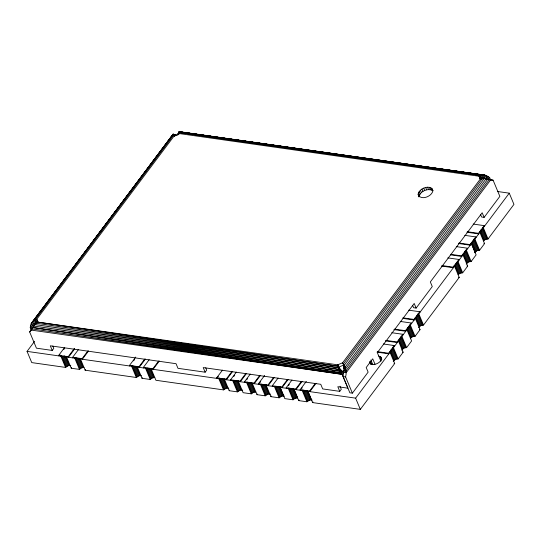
<?xml version="1.0" encoding="UTF-8"?>
<svg xmlns="http://www.w3.org/2000/svg" width="541" height="541" viewBox="0 0 541 541"><rect width="100%" height="100%" fill="white"/><g stroke="black" fill="none" stroke-linecap="round" stroke-linejoin="round"><path stroke-width="0.81" d="M490.93 180.633L489.659 177.563L486.345 175.507L484.526 175.088L179.206 131.625L179.287 133.566L174.405 135.602L36.761 319.258C33.028 320.286 30.249 323.802 30.242 327.69L31.209 329.996M480.624 214.703L481.591 217.015L484.121 217.374L499.864 196.363L493.088 180.167L484.168 178.591L344.245 365.303L343.082 376.597L349.858 392.793L352.387 393.151L368.13 372.14L366.196 367.515L372.729 358.805L375.001 364.242M487.529 179.321L484.479 178.226L484.526 175.088L179.206 131.869L178.99 134.019L179.159 131.794L478.832 174.432L385.341 161.137M178.99 133.958L179.206 131.625M352.387 393.151L345.611 376.955C346.93 372.059 345.787 366.724 342.602 362.795L480.239 179.139L484.168 178.591M418.119 194.226C418.944 188.261 430.771 183.812 432.908 190.655C432.083 196.62 420.256 201.069 418.119 194.226L419.086 196.539C420.31 191.014 428.195 187.713 432.969 190.763L432.002 188.451M488.117 179.619L488.063 176.339L486.345 178.726L481.334 178.016L486.345 178.726L486.345 175.507L480.503 174.675L486.345 175.507L484.479 178.226L480.016 178.557L480.827 175.48L484.526 175.088M32.994 327.4L35.49 322.984L34.475 324.329L31.108 323.91L173.262 134.236L176.238 135.575L173.113 134.161L32.088 322.335L34.475 324.329L37.735 321.577L36.761 319.258L36.768 322.166L34.976 319.981L173.742 134.824L173.113 134.161L33.393 321.016L34.475 324.329M344.245 365.303L343.772 366.697L343.941 368.631L345.658 368.779L487.867 179.024M178.111 134.79L179.159 131.794L177.509 134.831M178.327 134.188L178.99 132.369L177.495 134.75M84.024 367.488L81.508 367.88L79.453 369.388L71.236 368.225L71.588 367.61M141.573 375.772L139.24 375.691L136.325 377.49L85.14 370.2L85.492 369.591M137.313 367.075L137.664 366.467M154.794 377.564L152.278 377.956L150.222 379.464L142.013 378.294L142.357 377.686M151.216 369.05L151.568 368.441M224.515 379.484L224.867 378.876M242.672 390.162L240.346 390.081L237.425 391.88L229.208 390.71L229.56 390.102M238.419 381.466L238.77 380.857M270.48 394.118L268.147 394.044L265.225 395.836L257.016 394.666L257.36 394.058M266.219 385.422L266.571 384.813M284.377 396.1L282.05 396.019L279.129 397.818L270.913 396.648L271.264 396.039M280.475 386.795L280.123 387.403L284.816 398.622L293.033 399.792L295.088 398.284L297.604 397.892L293.844 388.918M312.184 400.056L309.851 399.982L306.93 401.774L298.72 400.604L299.072 399.995M389.831 351.819L394.7 363.511L360.326 409.375L312.617 402.585L312.969 401.97M393.233 361.408L395.64 359.285L398.156 358.899L403.146 352.232L398.453 341.013M401.686 350.135L404.086 348.012L406.609 347.62L411.6 340.958L406.731 329.273M418.585 327.589L420.986 325.466L423.502 325.073L459.221 277.411L454.352 265.726M466.207 264.042L468.607 261.918L471.13 261.526L476.121 254.865L471.427 243.646L470.751 243.464M474.653 252.769L477.061 250.645L479.576 250.253L484.567 243.592L479.698 231.9M343.941 368.631L486.095 178.713M340.735 369.706L34.8 324.559L338.301 367.724L339.647 368.394L337.922 366.162L36.288 323.241L338.301 367.724L343.704 372.296L340.81 372.817L32.501 327.488L36.288 323.241L37.958 322.159L337.712 364.83L337.922 366.162L340.735 369.706L339.728 371.14L32.501 327.488L29.667 331.978L36.443 348.174L52.24 350.426L53.775 348.377L52.808 346.064M93.045 241.813L94.06 240.461M101.12 230.987L102.127 229.634M108.18 221.512L110.202 218.807M115.247 212.038L118.269 207.981M122.814 201.894L126.344 197.154M130.381 191.744L134.418 186.327M137.948 181.593L142.486 175.507M145.515 171.443L150.56 164.68M151.568 163.328L158.628 153.854M159.642 152.501L166.702 143.027M167.71 141.674L173.262 134.236L175.047 135.534M35.794 324.005L37.802 321.307M32.088 322.335L173.262 134.236M29.667 331.978L32.21 328.664M32.332 328.543L31.182 330.084L342.162 374.338L347.924 388.168L337.814 386.727L339.748 391.353L341.283 389.304L339.991 386.22M35.814 323.998L37.836 321.293M70.797 365.696L68.47 365.615L65.549 367.413L31.743 362.598L27.05 351.38L34.583 341.33M59.923 354.639L58.962 355.917L58.719 355.342L64.48 347.653M63.764 349.513L64.724 348.235M74.678 348.945L68.437 357.27L68.2 356.688L74.435 348.363M72.859 357.899L72.622 357.324L78.384 349.635M88.582 350.92L82.34 359.251L82.097 358.669L87.858 350.981M129.732 365.993L129.488 365.418L135.73 357.087M133.573 360.867L134.533 359.589M145.455 359.014L139.213 367.346L138.969 366.764L144.731 359.075M143.636 367.975L143.392 367.393L149.154 359.711M159.352 360.996L153.11 369.32L152.873 368.746L158.628 361.057M52.24 350.426L50.299 345.8L176.048 363.701L177.982 368.326L205.154 372.194L206.689 370.145L205.722 367.833M218.375 376.489L216.934 378.409L216.691 377.828L222.452 370.145M232.65 371.43L226.409 379.755L226.172 379.18L231.933 371.491M230.831 380.384L230.594 379.809L236.356 372.12M233.712 376.543L234.672 375.265M246.554 373.412L240.312 381.736L240.069 381.155L245.83 373.473M244.735 382.365L244.491 381.79L250.253 374.102M246.655 379.802L247.616 378.524M260.458 375.386L254.216 383.718L253.972 383.136L259.734 375.447M258.639 384.347L258.395 383.765L264.637 375.44M259.599 383.062L260.559 381.784M274.355 377.368L268.113 385.692L267.876 385.118L273.638 377.429M272.542 386.321L272.299 385.747L278.06 378.058M288.258 379.342L282.017 387.674L281.773 387.092L287.535 379.41M286.439 388.303L286.196 387.721L291.957 380.039M288.36 385.74L289.32 384.462M302.162 381.324L295.92 389.648L295.677 389.074L301.438 381.385M300.343 390.284L300.099 389.703L306.341 381.378M301.303 388.999L302.263 387.721M316.059 383.305L309.824 391.63L309.58 391.055L315.342 383.366M343.407 363.904L343.772 366.697L343.407 363.904L482.187 178.719M488.503 179.105L489.659 177.563M488.76 179.646L490.653 179.91L346.166 372.715L343.636 372.357L346.057 370.734L489.409 179.45M412.641 305.408L413.615 307.721L416.137 308.086L432.273 286.561L430.332 281.935L482.18 212.748L484.121 217.374M377.003 352.137L388.851 353.821L388.614 353.246L394.375 345.557L383.312 343.981M385.456 340.864L397.304 342.548L397.06 341.973L402.822 334.284L391.765 332.708M393.902 329.591L405.75 331.275L405.513 330.7L411.268 323.011L400.212 321.435M403.146 318.426L414.203 320.002L413.96 319.42L419.721 311.738L408.665 310.162M441.53 266.044L453.378 267.727L453.135 267.153L458.896 259.464L447.833 257.888M450.768 254.879L461.825 256.454L461.581 255.879L467.343 248.191L456.286 246.615M458.423 243.497L470.271 245.181L470.034 244.6L475.796 236.917L464.733 235.342M466.876 232.217L478.724 233.908L478.481 233.327L484.242 225.644L473.186 224.069M360.326 409.375L355.633 398.149L509.257 193.164L497.74 191.528M410.484 338.247L412.54 336.739L415.055 336.346L420.046 329.685L415.177 318M458.105 274.706L460.161 273.191L462.677 272.799L467.674 266.138L462.798 254.453M483.451 240.88L485.507 239.365L488.029 238.98L513.95 204.39L509.257 193.164M342.162 374.338L340.81 372.817L31.723 328.874L342.162 374.338L343.704 372.296M177.144 135.196L178.658 133.296M61.404 355.606L60.856 356.188L65.549 367.413M151.04 368.583L155.909 380.276L223.521 389.899L226.442 388.107L228.769 388.181M238.243 380.999L243.112 392.692L251.328 393.855L253.384 392.347L255.9 391.955M345.658 368.779L343.92 370.463L346.057 370.734M337.712 364.83L342.602 362.795L343.569 365.107L338.68 367.143L337.712 364.83L339.139 367.731M392.665 347.647L393.463 347.674L398.156 358.899M488.942 179.639L493.088 180.167M212.545 136.548L206.703 135.717L208.38 136.014M214.216 136.785L246.77 141.417M248.441 141.654L307.707 150.087M309.378 150.324L315.22 151.155M316.891 151.392L334.419 153.887M336.089 154.124L341.932 154.956M343.603 155.193L349.445 156.024M351.116 156.268L383.67 160.9M484.479 178.226L481.138 177.746L484.479 178.226L482.673 175.081L179.206 131.869L179.389 133.499M479.759 178.429L482.268 178.78M467.424 231.751L478.481 233.327M458.971 243.031L470.034 244.6M450.525 254.304L461.581 255.879M442.078 265.577L453.135 267.153M402.903 317.851L413.96 319.42M394.45 329.124L405.513 330.7M386.003 340.397L397.06 341.973M393.037 345.909L394.612 346.139L394.375 345.557M377.55 351.67L388.614 353.246M338.903 369.408L33.528 326.013L339.728 371.14L342.074 371.058L340.81 372.817L338.903 369.408L337.922 366.162L37.958 322.159L36.761 319.258M343.082 376.597L345.611 376.955M339.748 391.353L322.686 388.925L320.752 384.299L203.22 367.569L205.154 372.194M58.719 355.342L68.2 356.688M72.622 357.324L82.097 358.669M129.488 365.418L138.969 366.764M143.392 367.393L152.873 368.746M216.691 377.828L226.172 379.18M230.594 379.809L240.069 381.155M244.491 381.79L253.972 383.136M258.395 383.765L267.876 385.118M272.299 385.747L281.773 387.092M286.196 387.721L295.677 389.074M300.099 389.703L309.58 391.055M27.05 351.38L355.633 398.149M185.834 132.761L179.991 131.916L197.519 134.411L195.017 134.087M187.504 132.998L193.353 133.843M200.867 134.925L199.196 134.689L205.032 135.48L202.537 135.169M210.05 136.251L212.552 136.616M214.222 136.853L215.893 137.096M217.563 137.333L220.065 137.698M221.736 137.935L223.406 138.178M225.076 138.422L227.578 138.78M229.249 139.023L230.919 139.26M232.589 139.504L235.092 139.862M236.762 140.105L238.432 140.342M240.103 140.586L242.611 140.944M244.282 141.187L245.945 141.431M248.454 141.789L250.125 142.033M251.795 142.269L253.465 142.513M255.967 142.871L257.638 143.115M259.308 143.351L260.978 143.595M263.481 143.96L265.151 144.197M266.821 144.44L268.492 144.677M270.994 145.042L272.664 145.279M274.334 145.522L276.005 145.766M278.507 146.124L280.177 146.368M281.847 146.604L283.518 146.848M286.02 147.206L287.69 147.45M289.361 147.686L291.031 147.93M293.54 148.288L295.203 148.532M296.874 148.775L298.544 149.012M301.053 149.377L302.723 149.614M30.242 327.69L32.771 328.056L30.492 325.709L33.434 326.081L36.977 321.354L33.434 326.081L31.108 323.91M175.839 135.007L173.776 134.533L174.689 134.966M483.891 243.409L484.567 243.592M466.991 265.956L467.674 266.138M453.852 266.01L454.528 266.192M458.545 277.229L459.221 277.411M419.37 329.503L420.046 329.685M406.23 329.557L406.906 329.74M402.47 352.049L403.146 352.232M378.774 356.073C387.606 359.292 371.613 369.32 369.787 361.604L371.038 364.593M394.024 363.322L394.7 363.511M175.054 135.568L173.282 134.344L174.824 136.149M173.113 134.161L175.007 135.52M33.393 321.016L35.868 322.855L34.976 319.981M174.391 136.061L173.742 134.824L174.405 135.602M173.742 134.824L174.804 136.109M480.016 178.557L479.049 176.238L179.287 133.566L480.827 175.48L482.227 178.138L482.673 175.081L179.213 132.531L480.827 175.48L479.049 176.238L480.239 179.139M484.242 225.644L484.486 226.219M488.029 238.98L483.329 227.754L482.538 227.734L487.231 238.953M482.302 229.357L486.373 239.088M481.443 229.641L485.507 239.365M480.631 230.053L484.702 239.785M480.246 231.318L483.999 240.299M475.796 236.917L476.033 237.492M479.576 250.253L474.883 239.034L474.085 239.007L478.785 250.226M473.544 239.886L477.926 250.361M472.99 240.914L477.061 250.645M472.496 242.077L476.249 251.058M471.793 242.591L475.553 251.572M471.252 243.18L475.005 252.153M467.343 248.191L467.586 248.765M466.43 250.307L471.13 261.526M465.95 251.031L470.332 261.499M465.091 251.159L469.473 261.634M464.543 252.194L468.607 261.918M464.043 253.35L467.803 262.331M463.346 253.871L467.099 262.845M430.859 187.72L431.826 190.04M429.351 187.314L430.325 189.627M458.896 259.464L459.133 260.045M427.586 187.254L428.553 189.573M457.984 261.58L462.677 272.799M457.503 262.304L461.886 272.779M425.679 187.551L426.646 189.864M456.645 262.432L461.027 272.907M456.09 263.467L460.161 273.191M423.759 188.18L424.732 190.493M455.596 264.63L459.35 273.604M454.893 265.144L458.653 274.118M421.96 189.1L422.927 191.413M420.404 190.243L421.371 192.555M419.194 191.541L420.161 193.854M418.416 192.9L419.383 195.213M418.328 195.429L418.977 196.971M419.721 311.738L419.965 312.313M418.808 313.854L423.502 325.073M416.137 308.086L414.203 303.454L377.334 352.651L380.911 361.199M418.017 313.827L422.71 325.046M417.469 314.706L421.852 325.182M416.922 315.734L420.986 325.466M416.421 316.898L420.181 325.878M415.725 317.411L419.478 326.392M411.268 323.011L411.512 323.586M415.055 336.346L410.362 325.127L409.564 325.1L414.257 336.319M409.334 326.73L413.405 336.455M408.469 327.014L412.54 336.739M407.657 327.427L411.728 337.151M407.272 328.691L411.025 337.665M402.822 334.284L403.065 334.865M406.609 347.62L401.909 336.401L401.118 336.374L405.811 347.599M400.57 337.253L404.952 347.728M400.022 338.287L404.086 348.012M399.522 339.444L403.282 348.424M398.825 339.964L402.578 348.938M392.982 348.397L397.365 358.872M392.124 348.526L396.506 359.001M391.569 349.56L395.64 359.285M390.764 349.973L394.829 359.697M390.372 351.237L394.132 360.218M380.891 356.986L381.831 359.231M379.978 356.404L381.54 360.144M370.849 359.995L372.796 364.661M370.335 361.287L371.586 364.282M369.956 362.565L370.578 364.059M307.748 390.893L311.19 399.123M307.924 391.359L312.617 402.585M306.957 390.866L310.71 399.846M306.098 391.001L309.851 399.982M304.921 390.534L308.985 400.259M303.799 390.203L308.181 400.671M302.784 389.966L307.477 401.192M302.236 390.548L306.93 401.774M294.027 389.385L298.72 400.604M293.053 388.891L296.806 397.865M292.194 389.02L295.947 398M291.017 388.56L295.088 398.284M290.206 388.972L294.277 398.697M293.574 399.211L288.88 387.992L288.339 388.573L293.033 399.792M279.947 386.937L283.7 395.917M279.149 386.91L282.909 395.89M277.979 386.294L282.05 396.019M277.114 386.578L281.185 396.303M275.991 386.24L280.373 396.715M275.295 386.761L279.677 397.236M274.436 386.592L279.129 397.818M266.044 384.955L270.913 396.648M265.252 384.928L269.005 393.909M264.393 385.064L268.147 394.044M263.217 384.597L267.281 394.321M262.094 384.266L266.47 394.741M261.08 384.029L265.773 395.255M260.532 384.617L265.225 395.836M252.14 382.981L257.016 394.666M251.349 382.954L255.102 391.927M250.49 383.082L254.243 392.063M249.313 382.622L253.384 392.347M248.502 383.035L252.573 392.759M251.869 393.273L247.176 382.054L246.635 382.636L251.328 393.855M237.445 380.972L241.205 389.953M236.586 381.107L240.346 390.081M235.409 380.641L239.48 390.365M234.287 380.303L238.669 390.778M233.59 380.823L237.966 391.299M232.731 380.654L237.425 391.88M224.339 379.018L229.208 390.71M223.541 378.998L227.301 387.971M222.689 379.126L226.442 388.107M221.512 378.659L225.577 388.391M220.39 378.328L224.765 388.803M219.375 378.091L224.069 389.317M218.828 378.68L223.521 389.899M150.242 368.563L154.002 377.537M149.384 368.692L153.144 377.672M148.207 368.225L152.278 377.956M147.084 367.894L151.466 378.369M146.388 368.407L150.77 378.883M145.529 368.245L150.222 379.464M137.137 366.609L142.013 378.294M136.346 366.582L140.099 375.562M135.487 366.717L139.24 375.691M134.31 366.25L138.374 375.975M133.187 365.912L137.57 376.387M132.173 365.682L136.866 376.901M131.625 366.264L136.325 377.49M80.447 358.981L85.14 370.2M79.473 358.487L83.226 367.461M78.614 358.615L82.367 367.596M77.437 358.156L81.508 367.88M76.315 357.817L80.697 368.293M79.994 368.806L75.3 357.587L74.759 358.169L79.453 369.388M66.367 356.533L71.236 368.225M65.569 356.505L69.329 365.486M64.399 355.89L68.47 365.615M63.534 356.174L67.605 365.899M62.729 356.587L66.793 366.311M61.715 356.357L66.097 366.832"/></g></svg>
